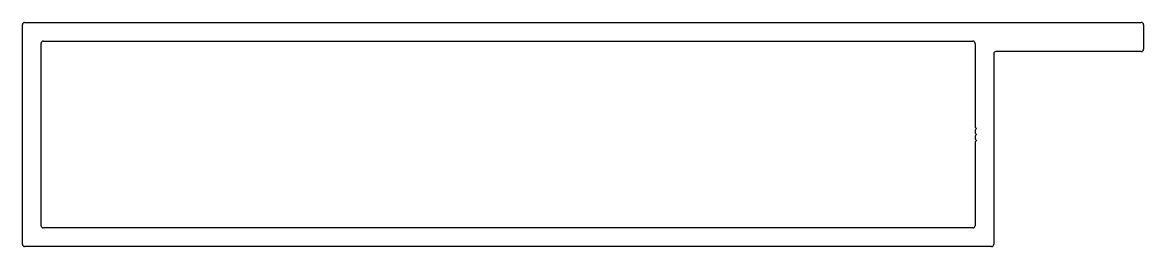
# Model space of a CAD drawing. Extents: x -84 to 107, y 1 to 39.
import ezdxf

# ---------------------------------------------------------------- set-up
doc = ezdxf.new("R2010")
doc.units = 0
doc.layers.add('5', color=7, linetype='CONTINUOUS')

msp = doc.modelspace()

# ---------------------------------------------------------------- linework, layer by layer
at = {"layer": '5', "color": 7, "linetype": 'CONTINUOUS'}
for p, q in [((-83.69, 1.48), (-83.69, 38.81)), ((-83.31, 39.2), (106.43, 39.2)), ((106.81, 38.81), (106.81, 34.63)), ((-80.51, 4.65), (-80.51, 35.64)), ((-80.13, 36.02), (77.8, 36.02)), ((78.18, 35.64), (78.18, 21.5)), ((81.35, 33.87), (81.35, 1.48)), ((106.43, 34.25), (81.73, 34.25)), ((78.25, 21.32), (78.42, 21.15)), ((78.42, 21.14), (78.25, 20.97)), ((78.18, 20.79), (78.18, 20.5)), ((78.18, 19.79), (78.18, 19.5)), ((78.25, 20.32), (78.42, 20.15)), ((78.42, 20.14), (78.25, 19.97)), ((78.25, 19.32), (78.42, 19.15)), ((78.42, 19.14), (78.25, 18.97)), ((78.18, 18.79), (78.18, 4.65)), ((77.8, 4.27), (-80.13, 4.27)), ((80.97, 1.1), (-83.31, 1.1))]:
    msp.add_line(p, q, dxfattribs=at)
for centre, radius, start, end in [((-83.31, 38.81), 0.381, 90, 180), ((-83.31, 38.81), 0.381, 90, 180), ((106.43, 38.81), 0.381, 0, 90), ((-80.13, 35.64), 0.381, 90, 180), ((77.8, 35.64), 0.381, 0, 90), ((106.43, 34.63), 0.381, 270, 0), ((81.73, 33.87), 0.381, 90, 180), ((78.43, 21.5), 0.25, 180, 225), ((78.43, 20.79), 0.25, 135, 180), ((78.41, 21.15), 0.008, 315, 45), ((78.43, 20.5), 0.25, 180, 225), ((78.43, 19.79), 0.25, 135, 180), ((78.43, 19.5), 0.25, 180, 225), ((78.41, 20.15), 0.008, 315, 45), ((78.41, 19.15), 0.008, 315, 45), ((78.43, 18.79), 0.25, 135, 180), ((-80.13, 4.65), 0.381, 180, 270), ((77.8, 4.65), 0.381, 270, 360), ((-83.31, 1.48), 0.381, 180, 270), ((80.97, 1.48), 0.381, 270, 0)]:
    msp.add_arc(centre, radius, start, end, dxfattribs=at)

doc.saveas('drawing.dxf')
